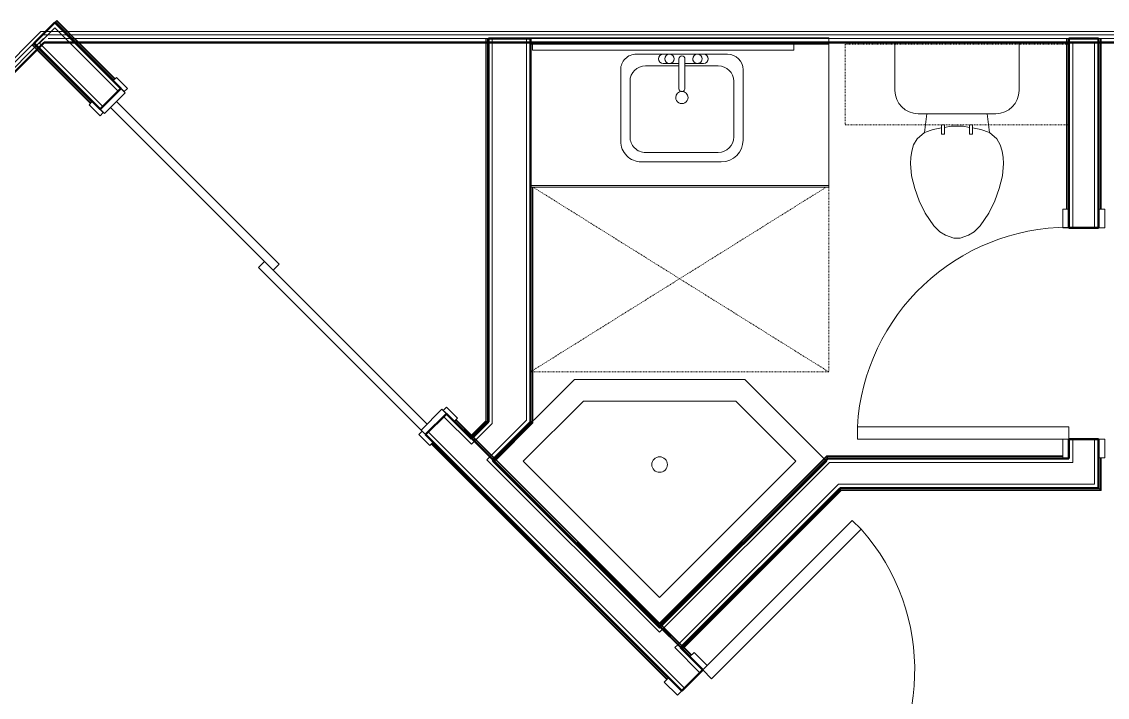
# Model space of a CAD drawing. Header units: inches. Extents: x -4235 to -464, y 9767 to 12347.
# Drawn here: x -2440.6 to -2266.1, y 11573.4 to 11682.1 of the extents above; entities that cross this region are included whole.
import ezdxf

# ---------------------------------------------------------------- set-up
doc = ezdxf.new("R2010")
doc.units = ezdxf.units.IN
doc.header["$MEASUREMENT"] = 0
doc.linetypes.add('Dash', pattern=[0.25, 0.125, -0.125])
for name, color, linetype, lineweight in [('0-1', 7, 'Continuous', 5), ('0-2', 10, 'Continuous', 9), ('0-3', 7, 'Continuous', 9), ('A-DOOR-1', 7, 'Continuous', 9), ('A-DOOR-2', 90, 'Continuous', 20), ('A-DOOR-FRAM-1', 90, 'Continuous', 20), ('A-GENM-HDLN-1', 7, 'Dash', 9), ('A-GENM-HDLN-2', 254, 'Dash', 9), ('A-GENM-HDLN-3', 10, 'Dash', 9), ('A-WALL-1', 250, 'Continuous', 50), ('A-WALL-2', 50, 'Continuous', 13), ('A-WALL-3', 10, 'Continuous', 9), ('A-WALL-4', 254, 'Continuous', 9), ('A-WALL-5', 7, 'Continuous', 9), ('A-WALL-6', 113, 'Continuous', 9), ('I-WALL-1', 250, 'Continuous', 50), ('I-WALL-2', 10, 'Continuous', 9), ('I-WALL-3', 254, 'Continuous', 9), ('P-SANR-FIXT-1', 7, 'Continuous', 9), ('P-SANR-FIXT-3', 254, 'Continuous', 9), ('Q-CASE-1', 254, 'Continuous', 9), ('Q-CASE-2', 7, 'Continuous', 9), ('Q-CASE-3', 10, 'Continuous', 9), ('Q-CASE-4', 7, 'Dash', 9)]:
    doc.layers.add(name, color=color, linetype=linetype, lineweight=lineweight)

# ---------------------------------------------------------------- blocks, each defined once
blk = doc.blocks.new('SWING - SINGLE - FLUSH - 2-10 x 6-8 - PRIVACY-3199405-BACKGROUND - 3RD FLOOR')
at = {"layer": 'A-DOOR-1'}
blk.add_arc((17, -2.38), 34.07, 180, 266.6343, dxfattribs=at)
at = {"layer": 'A-DOOR-2'}
for p, q in [((15, -2.38), (15, -36.38)), ((17, -2.38), (15, -2.38)), ((17, -2.38), (17, -36.38)), ((17, -36.38), (15, -36.38))]:
    blk.add_line(p, q, dxfattribs=at)
at = {"layer": 'A-DOOR-FRAM-1'}
for p, q in [((-20, 2.37), (-20, 3.37)), ((-20, 3.37), (-17, 3.37)), ((-17, 2.37), (-20, 2.37)), ((-17, 3.37), (-17, 2.37)), ((17, 2.37), (17, 3.37)), ((17, 3.37), (20, 3.37)), ((20, 2.37), (17, 2.37)), ((20, 3.37), (20, 2.37)), ((-20, -2.38), (-17, -2.38)), ((-20, -3.38), (-20, -2.38)), ((-17, -3.38), (-20, -3.38)), ((-17, -2.38), (-17, -3.38)), ((17, -2.38), (20, -2.38)), ((17, -3.38), (17, -2.38)), ((20, -3.38), (17, -3.38)), ((20, -2.38), (20, -3.38))]:
    blk.add_line(p, q, dxfattribs=at)
blk = doc.blocks.new('Basic Wall _ INT - W4BØF - _5_8 GYP - 2X4 WOOD_BATT_ - 5_8 GYP_ - ___-2694565-BACKGROUND - 3RD FLOOR')
at = {"layer": 'A-WALL-3'}
for p, q in [((-2272.6, 11679.36), (-2272.66, 11679.36)), ((-2272.66, 11679.36), (-2272.37, 11679.36)), ((-2272.45, 11679.36), (-2272.6, 11679.36)), ((-2272.6, 11679.36), (-2272.6, 11678.74)), ((-2272.39, 11679.36), (-2272.45, 11679.36)), ((-2272.37, 11679.36), (-2272.29, 11679.36)), ((-2272.29, 11679.36), (-2272.25, 11679.36)), ((-2272.25, 11679.36), (-2272.27, 11679.36)), ((-2272.25, 11678.74), (-2272.25, 11679.36)), ((-2272.25, 11648.94), (-2272.25, 11651.94)), ((-2272.27, 11611.84), (-2272.25, 11611.82))]:
    blk.add_line(p, q, dxfattribs=at)
at = {"layer": 'A-WALL-4'}
for p, q in [((-2272.66, 11679.36), (-2272.66, 11678.74)), ((-2272.6, 11678.74), (-2272.6, 11651.94)), ((-2272.37, 11679.36), (-2272.37, 11678.74)), ((-2272.25, 11651.94), (-2272.25, 11678.74)), ((-2272.25, 11611.82), (-2272.25, 11611.94))]:
    blk.add_line(p, q, dxfattribs=at)
at = {"layer": 'A-WALL-5'}
for p, q in [((-2272.66, 11678.74), (-2272.66, 11651.94)), ((-2272.37, 11678.74), (-2272.37, 11651.94))]:
    blk.add_line(p, q, dxfattribs=at)
at = {"layer": 'A-WALL-5', "flags": 128}
blk.add_lwpolyline([(-2272.29, 11611.86), (-2272.31, 11611.88), (-2272.33, 11611.9), (-2272.35, 11611.92), (-2272.36, 11611.93), (-2272.37, 11611.94)], dxfattribs=at)
blk = doc.blocks.new('Basic Wall _ INT - W4BØF - _5_8 GYP - 2X4 WOOD_BATT_ - 5_8 GYP_ - ___-2694566-BACKGROUND - 3RD FLOOR')
at = {"layer": 'A-WALL-3'}
for p, q in [((-2267.5, 11679.36), (-2267.45, 11679.36)), ((-2267.47, 11679.36), (-2267.5, 11679.36)), ((-2267.5, 11678.74), (-2267.5, 11679.36)), ((-2267.45, 11679.36), (-2267.37, 11679.36)), ((-2267.37, 11679.36), (-2267.08, 11679.36)), ((-2267.29, 11679.36), (-2267.36, 11679.36)), ((-2267.15, 11679.36), (-2267.29, 11679.36)), ((-2267.08, 11679.36), (-2267.15, 11679.36)), ((-2267.15, 11679.36), (-2267.15, 11678.74)), ((-2267.5, 11648.94), (-2267.5, 11651.94)), ((-2267.5, 11607.07), (-2267.47, 11607.04)), ((-2267.36, 11606.93), (-2267.29, 11606.87)), ((-2267.29, 11606.86), (-2267.15, 11606.72)), ((-2267.15, 11606.72), (-2267.08, 11606.65))]:
    blk.add_line(p, q, dxfattribs=at)
at = {"layer": 'A-WALL-4'}
for p, q in [((-2267.5, 11651.94), (-2267.5, 11678.74)), ((-2267.37, 11678.74), (-2267.37, 11679.36)), ((-2267.15, 11678.74), (-2267.15, 11651.94)), ((-2267.08, 11679.36), (-2267.08, 11678.74)), ((-2267.5, 11607.07), (-2267.5, 11611.94)), ((-2267.15, 11611.94), (-2267.15, 11606.72))]:
    blk.add_line(p, q, dxfattribs=at)
at = {"layer": 'A-WALL-5'}
for p, q in [((-2267.37, 11651.94), (-2267.37, 11678.74)), ((-2267.08, 11678.74), (-2267.08, 11651.94)), ((-2267.37, 11606.94), (-2267.37, 11611.94)), ((-2267.08, 11611.94), (-2267.08, 11606.65))]:
    blk.add_line(p, q, dxfattribs=at)
at = {"layer": 'A-WALL-5', "flags": 128}
for points in [[(-2267.37, 11606.94), (-2267.37, 11606.95), (-2267.38, 11606.95), (-2267.4, 11606.97), (-2267.41, 11606.98), (-2267.43, 11607), (-2267.45, 11607.02)], [(-2267.08, 11606.65), (-2267.2, 11606.77), (-2267.29, 11606.87), (-2267.35, 11606.92), (-2267.37, 11606.94)]]:
    blk.add_lwpolyline(points, dxfattribs=at)
blk = doc.blocks.new('Basic Wall _ INT - W6BØF - _5_8 GYP - 2X6 WOOD_BATT_ - 5_8 GYP_ - ___-2696571-BACKGROUND - 3RD FLOOR')
at = {"layer": 'A-WALL-3'}
for p, q in [((-2365.94, 11679.36), (-2366, 11679.36)), ((-2366, 11679.36), (-2365.71, 11679.36)), ((-2365.79, 11679.36), (-2365.94, 11679.36)), ((-2365.94, 11679.36), (-2365.94, 11678.74)), ((-2365.73, 11679.36), (-2365.79, 11679.36)), ((-2365.71, 11679.36), (-2365.63, 11679.36)), ((-2365.63, 11679.36), (-2365.59, 11679.36)), ((-2365.59, 11679.36), (-2365.61, 11679.36)), ((-2365.59, 11678.74), (-2365.59, 11679.36)), ((-2366, 11617.87), (-2365.94, 11617.85)), ((-2365.94, 11617.85), (-2365.79, 11617.79)), ((-2365.79, 11617.79), (-2365.73, 11617.76)), ((-2365.61, 11617.71), (-2365.59, 11617.7))]:
    blk.add_line(p, q, dxfattribs=at)
at = {"layer": 'A-WALL-4'}
for p, q in [((-2366, 11679.36), (-2366, 11678.74)), ((-2365.94, 11678.74), (-2365.94, 11617.85)), ((-2365.71, 11679.36), (-2365.71, 11678.74)), ((-2365.59, 11617.7), (-2365.59, 11678.74))]:
    blk.add_line(p, q, dxfattribs=at)
at = {"layer": 'A-WALL-5'}
for p, q in [((-2366, 11678.74), (-2366, 11617.87)), ((-2365.71, 11678.74), (-2365.71, 11617.75)), ((-2365.59, 11617.7), (-2365.63, 11617.72))]:
    blk.add_line(p, q, dxfattribs=at)
at = {"layer": 'A-WALL-5', "flags": 128}
for points in [[(-2365.71, 11617.75), (-2365.73, 11617.76), (-2365.79, 11617.79), (-2365.88, 11617.82), (-2366, 11617.87)], [(-2365.63, 11617.72), (-2365.65, 11617.73), (-2365.67, 11617.74), (-2365.69, 11617.74), (-2365.7, 11617.75), (-2365.71, 11617.75), (-2365.71, 11617.75)]]:
    blk.add_lwpolyline(points, dxfattribs=at)
blk = doc.blocks.new('Basic Wall _ INT - W6BØF - _5_8 GYP - 2X6 WOOD_BATT_ - 5_8 GYP_ - ___-2696572-BACKGROUND - 3RD FLOOR')
at = {"layer": 'A-WALL-3'}
for p, q in [((-2358.84, 11617.73), (-2358.82, 11617.72)), ((-2358.7, 11617.68), (-2358.64, 11617.65)), ((-2358.63, 11617.65), (-2358.49, 11617.59)), ((-2358.49, 11617.59), (-2358.43, 11617.56))]:
    blk.add_line(p, q, dxfattribs=at)
at = {"layer": 'A-WALL-4'}
for p, q in [((-2358.84, 11617.73), (-2358.84, 11655.49)), ((-2358.49, 11655.49), (-2358.49, 11617.59))]:
    blk.add_line(p, q, dxfattribs=at)
at = {"layer": 'A-WALL-5'}
for p, q in [((-2358.71, 11617.68), (-2358.71, 11655.49)), ((-2358.43, 11655.49), (-2358.43, 11617.56)), ((-2358.8, 11617.72), (-2358.84, 11617.73))]:
    blk.add_line(p, q, dxfattribs=at)
at = {"layer": 'A-WALL-5', "flags": 128}
for points in [[(-2358.71, 11617.68), (-2358.72, 11617.68), (-2358.73, 11617.69), (-2358.74, 11617.69), (-2358.76, 11617.7), (-2358.77, 11617.71), (-2358.8, 11617.72)], [(-2358.43, 11617.56), (-2358.55, 11617.61), (-2358.64, 11617.65), (-2358.69, 11617.67), (-2358.71, 11617.68)]]:
    blk.add_lwpolyline(points, dxfattribs=at)
blk = doc.blocks.new('Basic Wall _ INT - W4BØF - _5_8 GYP - 2X4 WOOD_BATT_ - 5_8 GYP_ - ___-2694573-BACKGROUND - 3RD FLOOR')
at = {"layer": 'A-WALL-3'}
for p, q in [((-2438.64, 11678.61), (-2438.65, 11678.59)), ((-2438.27, 11678.24), (-2438.64, 11678.61)), ((-2438.88, 11678.36), (-2438.93, 11678.32)), ((-2438.88, 11678.36), (-2438.52, 11678)), ((-2438.78, 11678.46), (-2438.84, 11678.4)), ((-2438.49, 11677.97), (-2438.16, 11677.63)), ((-2437.91, 11677.88), (-2438.24, 11678.22)), ((-2429.05, 11669.03), (-2429.27, 11669.24)), ((-2334.48, 11574.46), (-2336.6, 11576.58)), ((-2308.32, 11548.29), (-2310.44, 11550.41)), ((-2268.22, 11507.61), (-2268.2, 11507.67)), ((-2268.2, 11507.67), (-2268.14, 11507.82)), ((-2268.13, 11507.82), (-2268.11, 11507.88)), ((-2268.06, 11508), (-2268.05, 11508.02))]:
    blk.add_line(p, q, dxfattribs=at)
at = {"layer": 'A-WALL-4'}
for p, q in [((-2438.93, 11678.32), (-2438.72, 11678.52)), ((-2438.72, 11678.53), (-2438.67, 11678.58)), ((-2438.72, 11678.52), (-2438.72, 11678.53)), ((-2438.72, 11678.52), (-2438.36, 11678.16)), ((-2438.67, 11678.58), (-2438.64, 11678.61)), ((-2438.93, 11678.32), (-2438.57, 11677.96)), ((-2438.54, 11677.92), (-2438.2, 11677.59)), ((-2438.33, 11678.13), (-2438, 11677.79)), ((-2438.14, 11677.62), (-2429.55, 11669.03)), ((-2429.27, 11669.24), (-2437.89, 11677.86)), ((-2374.71, 11614.19), (-2336.85, 11576.33)), ((-2336.6, 11576.58), (-2374.47, 11614.44)), ((-2308.57, 11548.05), (-2268.2, 11507.67)), ((-2268.05, 11508.02), (-2308.32, 11548.29))]:
    blk.add_line(p, q, dxfattribs=at)
at = {"layer": 'A-WALL-5'}
for p, q in [((-2438.18, 11677.57), (-2429.56, 11668.95)), ((-2437.98, 11677.77), (-2429.35, 11669.15)), ((-2374.76, 11614.15), (-2336.9, 11576.29)), ((-2374.55, 11614.35), (-2336.69, 11576.49)), ((-2308.61, 11548), (-2268.22, 11507.61)), ((-2308.41, 11548.21), (-2268.1, 11507.9))]:
    blk.add_line(p, q, dxfattribs=at)
at = {"layer": 'A-WALL-5', "flags": 128}
for points in [[(-2268.1, 11507.9), (-2268.11, 11507.88), (-2268.13, 11507.82), (-2268.17, 11507.73), (-2268.22, 11507.61)], [(-2268.07, 11507.98), (-2268.08, 11507.96), (-2268.09, 11507.94), (-2268.09, 11507.92), (-2268.1, 11507.91), (-2268.1, 11507.9), (-2268.1, 11507.9)]]:
    blk.add_lwpolyline(points, dxfattribs=at)
blk = doc.blocks.new('Basic Wall _ INT - W4BØF - _5_8 GYP - 2X4 WOOD_BATT_ - 5_8 GYP_ - ___-2694574-BACKGROUND - 3RD FLOOR')
at = {"layer": 'A-WALL-3'}
for p, q in [((-2435.07, 11682.17), (-2435.15, 11682.1)), ((-2434.98, 11682.26), (-2435.03, 11682.22)), ((-2435.03, 11682.22), (-2433.3, 11680.49)), ((-2435.26, 11681.98), (-2435.28, 11681.97)), ((-2435.15, 11681.85), (-2435.28, 11681.97)), ((-2433.8, 11680.49), (-2435.15, 11681.84)), ((-2433.3, 11679.99), (-2433.8, 11680.49)), ((-2433.3, 11680.49), (-2432.8, 11679.99)), ((-2432.05, 11678.74), (-2433.29, 11679.99)), ((-2432.8, 11679.98), (-2431.55, 11678.74)), ((-2368.34, 11615.53), (-2368.27, 11615.46)), ((-2364.94, 11611.63), (-2368.3, 11614.99)), ((-2368.26, 11615.45), (-2368.2, 11615.39)), ((-2368.05, 11615.24), (-2367.65, 11614.84)), ((-2367.61, 11614.8), (-2364.71, 11611.9)), ((-2364.55, 11611.74), (-2364.49, 11611.68)), ((-2364.49, 11611.67), (-2364.4, 11611.59)), ((-2338.11, 11585.3), (-2338.03, 11585.22)), ((-2334.71, 11581.4), (-2338.07, 11584.76)), ((-2338.03, 11585.22), (-2337.97, 11585.15)), ((-2337.82, 11585.01), (-2337.38, 11584.57)), ((-2337.36, 11584.54), (-2334.91, 11582.09)), ((-2334.9, 11582.09), (-2334.46, 11581.65)), ((-2334.32, 11581.51), (-2334.26, 11581.44)), ((-2334.26, 11581.44), (-2334.17, 11581.36)), ((-2331.12, 11577.82), (-2333.25, 11579.94)), ((-2304.96, 11551.65), (-2307.08, 11553.77)), ((-2299.73, 11546.42), (-2304.48, 11551.17)), ((-2304.4, 11551.59), (-2304.28, 11551.47)), ((-2304.28, 11551.47), (-2304.19, 11551.38)), ((-2304.19, 11551.38), (-2304.13, 11551.32)), ((-2303.99, 11551.17), (-2303.37, 11550.56)), ((-2303.36, 11550.55), (-2299.25, 11546.43)), ((-2299.09, 11546.28), (-2299.03, 11546.22)), ((-2299.03, 11546.22), (-2298.94, 11546.13)), ((-2298.94, 11546.13), (-2298.82, 11546.01)), ((-2266.08, 11512.77), (-2266.07, 11512.8)), ((-2266.03, 11512.91), (-2266, 11512.98)), ((-2266, 11512.98), (-2265.94, 11513.13)), ((-2265.94, 11513.13), (-2265.91, 11513.19))]:
    blk.add_line(p, q, dxfattribs=at)
at = {"layer": 'A-WALL-4'}
for p, q in [((-2435.28, 11681.97), (-2435.25, 11682)), ((-2435.25, 11682), (-2435.2, 11682.05)), ((-2435.2, 11682.05), (-2435.19, 11682.05)), ((-2435.19, 11682.06), (-2435.13, 11682.11)), ((-2435.15, 11682.01), (-2435.19, 11682.06)), ((-2435.19, 11682.05), (-2435.19, 11682.06)), ((-2433.62, 11680.49), (-2435.14, 11682.01)), ((-2435.13, 11682.11), (-2434.98, 11682.26)), ((-2434.98, 11682.26), (-2433.21, 11680.49)), ((-2433.12, 11679.99), (-2433.62, 11680.49)), ((-2433.21, 11680.49), (-2432.71, 11679.99)), ((-2431.87, 11678.74), (-2433.12, 11679.98)), ((-2432.71, 11679.98), (-2431.46, 11678.74)), ((-2425.91, 11672.6), (-2432.05, 11678.74)), ((-2431.55, 11678.74), (-2425.66, 11672.85)), ((-2368.3, 11614.99), (-2371.11, 11617.8)), ((-2370.86, 11618.05), (-2368.34, 11615.53)), ((-2368.3, 11615.58), (-2368.23, 11615.5)), ((-2368.22, 11615.49), (-2368.16, 11615.43)), ((-2367.78, 11614.65), (-2368.21, 11615.08)), ((-2368.01, 11615.28), (-2365.09, 11612.37)), ((-2364.86, 11611.73), (-2367.77, 11614.64)), ((-2365.07, 11612.34), (-2364.67, 11611.95)), ((-2338.07, 11584.76), (-2364.94, 11611.63)), ((-2364.51, 11611.78), (-2364.44, 11611.72)), ((-2364.44, 11611.72), (-2364.36, 11611.64)), ((-2364.4, 11611.59), (-2338.11, 11585.3)), ((-2338.07, 11585.35), (-2337.99, 11585.26)), ((-2337.99, 11585.26), (-2337.92, 11585.2)), ((-2337.54, 11584.41), (-2337.98, 11584.85)), ((-2337.77, 11585.05), (-2337.34, 11584.61)), ((-2335.07, 11581.93), (-2337.53, 11584.4)), ((-2337.31, 11584.58), (-2334.86, 11582.14)), ((-2334.62, 11581.49), (-2335.06, 11581.93)), ((-2334.86, 11582.13), (-2334.42, 11581.7)), ((-2333.25, 11579.94), (-2334.71, 11581.4)), ((-2334.28, 11581.55), (-2334.21, 11581.49)), ((-2334.21, 11581.49), (-2334.13, 11581.4)), ((-2334.17, 11581.36), (-2333, 11580.18)), ((-2304.48, 11551.17), (-2304.96, 11551.65)), ((-2304.71, 11551.9), (-2304.4, 11551.59)), ((-2304.31, 11551.59), (-2304.19, 11551.47)), ((-2303.68, 11550.55), (-2304.31, 11551.17)), ((-2304.19, 11551.47), (-2304.1, 11551.38)), ((-2304.1, 11551.38), (-2304.04, 11551.32)), ((-2303.9, 11551.17), (-2303.28, 11550.56)), ((-2300.2, 11547.07), (-2303.68, 11550.55)), ((-2303.27, 11550.55), (-2299.16, 11546.44)), ((-2299.56, 11546.43), (-2300.18, 11547.05)), ((-2266.08, 11512.77), (-2299.73, 11546.42)), ((-2299, 11546.28), (-2298.95, 11546.22)), ((-2298.94, 11546.22), (-2298.85, 11546.13)), ((-2298.85, 11546.13), (-2298.73, 11546.01)), ((-2298.82, 11546.01), (-2265.94, 11513.13))]:
    blk.add_line(p, q, dxfattribs=at)
at = {"layer": 'A-WALL-5'}
for p, q in [((-2425.82, 11672.69), (-2431.87, 11678.74)), ((-2431.46, 11678.74), (-2425.62, 11672.89)), ((-2368.21, 11615.08), (-2371.02, 11617.89)), ((-2370.81, 11618.09), (-2368.3, 11615.58)), ((-2337.98, 11584.85), (-2364.86, 11611.73)), ((-2364.36, 11611.63), (-2338.07, 11585.35)), ((-2333.16, 11580.02), (-2334.62, 11581.49)), ((-2334.13, 11581.4), (-2332.95, 11580.23)), ((-2304.31, 11551.17), (-2304.87, 11551.74)), ((-2304.67, 11551.94), (-2304.31, 11551.59)), ((-2266.03, 11512.9), (-2299.56, 11546.43)), ((-2298.73, 11546.01), (-2265.91, 11513.19))]:
    blk.add_line(p, q, dxfattribs=at)
at = {"layer": 'A-WALL-5', "flags": 128}
for points in [[(-2266.03, 11512.9), (-2266.03, 11512.9), (-2266.04, 11512.89), (-2266.04, 11512.87), (-2266.05, 11512.86), (-2266.06, 11512.84), (-2266.07, 11512.82)], [(-2265.91, 11513.19), (-2265.96, 11513.07), (-2266, 11512.98), (-2266.02, 11512.92), (-2266.03, 11512.9)]]:
    blk.add_lwpolyline(points, dxfattribs=at)
blk = doc.blocks.new('Basic Wall _ INT - W4BØF - _5_8 GYP - 2X4 WOOD_BATT_ - 5_8 GYP_ - ___-2694576-BACKGROUND - 3RD FLOOR')
at = {"layer": 'A-WALL-3'}
for p, q in [((-2309.04, 11607.04), (-2309.05, 11607.07)), ((-2309.01, 11606.97), (-2309.01, 11606.97)), ((-2308.96, 11606.87), (-2308.99, 11606.93)), ((-2308.9, 11606.72), (-2308.96, 11606.86)), ((-2308.88, 11606.65), (-2308.9, 11606.72)), ((-2308.9, 11606.71), (-2308.9, 11606.72)), ((-2334.71, 11581.4), (-2334.7, 11581.39)), ((-2334.62, 11581.31), (-2334.67, 11581.36)), ((-2334.42, 11581.11), (-2334.62, 11581.31)), ((-2334.57, 11581.26), (-2334.51, 11581.2)), ((-2334.46, 11581.15), (-2334.42, 11581.11)), ((-2334.32, 11581.3), (-2334.26, 11581.36)), ((-2334.25, 11581.37), (-2334.17, 11581.45))]:
    blk.add_line(p, q, dxfattribs=at)
at = {"layer": 'A-WALL-4'}
for p, q in [((-2309.05, 11607.07), (-2334.71, 11581.4)), ((-2334.17, 11581.45), (-2308.9, 11606.71)), ((-2334.68, 11581.37), (-2334.71, 11581.4)), ((-2334.67, 11581.36), (-2334.68, 11581.37)), ((-2334.27, 11581.26), (-2334.21, 11581.32)), ((-2334.21, 11581.33), (-2334.13, 11581.4))]:
    blk.add_line(p, q, dxfattribs=at)
at = {"layer": 'A-WALL-5'}
for p, q in [((-2334.62, 11581.31), (-2309, 11606.94)), ((-2334.13, 11581.4), (-2308.88, 11606.65))]:
    blk.add_line(p, q, dxfattribs=at)
at = {"layer": 'A-WALL-5', "flags": 128}
for points in [[(-2309.03, 11607.02), (-2309.02, 11607), (-2309.01, 11606.98), (-2309.01, 11606.97), (-2309, 11606.95), (-2309, 11606.95), (-2309, 11606.94)], [(-2309, 11606.94), (-2308.99, 11606.92), (-2308.96, 11606.87), (-2308.93, 11606.77), (-2308.88, 11606.65)]]:
    blk.add_lwpolyline(points, dxfattribs=at)
blk = doc.blocks.new('Basic Wall _ INT - W4BØF - _5_8 GYP - 2X4 WOOD_BATT_ - 5_8 GYP_ - ___-2694575-BACKGROUND - 3RD FLOOR')
at = {"layer": 'A-WALL-3'}
for p, q in [((-2311.16, 11612.17), (-2311.19, 11612.23)), ((-2311.1, 11612.02), (-2311.16, 11612.17)), ((-2311.07, 11611.96), (-2311.1, 11612.02)), ((-2311.02, 11611.82), (-2311.03, 11611.84)), ((-2338.16, 11584.85), (-2338.36, 11585.05)), ((-2338.36, 11585.05), (-2338.32, 11585.01)), ((-2338.28, 11584.97), (-2338.22, 11584.91)), ((-2338.17, 11585.16), (-2338.11, 11585.22)), ((-2338.12, 11584.81), (-2338.16, 11584.85)), ((-2338.1, 11585.23), (-2338.03, 11585.3)), ((-2338.09, 11584.78), (-2338.07, 11584.76))]:
    blk.add_line(p, q, dxfattribs=at)
at = {"layer": 'A-WALL-4'}
for p, q in [((-2311.02, 11611.82), (-2338.07, 11584.76)), ((-2338.03, 11585.3), (-2311.16, 11612.17)), ((-2338.21, 11585.21), (-2338.16, 11585.26)), ((-2338.14, 11585.28), (-2338.07, 11585.35)), ((-2338.1, 11584.79), (-2338.12, 11584.81)), ((-2338.07, 11584.76), (-2338.1, 11584.79))]:
    blk.add_line(p, q, dxfattribs=at)
at = {"layer": 'A-WALL-5'}
for p, q in [((-2338.07, 11585.35), (-2311.19, 11612.23)), ((-2311.07, 11611.94), (-2338.16, 11584.85))]:
    blk.add_line(p, q, dxfattribs=at)
at = {"layer": 'A-WALL-5', "flags": 128}
for points in [[(-2311.19, 11612.23), (-2311.14, 11612.11), (-2311.1, 11612.02), (-2311.08, 11611.96), (-2311.07, 11611.94)], [(-2311.07, 11611.94), (-2311.07, 11611.94), (-2311.06, 11611.93), (-2311.06, 11611.92), (-2311.05, 11611.9), (-2311.04, 11611.88), (-2311.03, 11611.86)]]:
    blk.add_lwpolyline(points, dxfattribs=at)
blk = doc.blocks.new('Basic Wall _ INT - W4BØF - _5_8 GYP - 2X4 WOOD_BATT_ - 5_8 GYP_ - ___-2694577-BACKGROUND - 3RD FLOOR')
at = {"layer": 'A-WALL-3'}
for p, q in [((-2311.19, 11612.23), (-2311.16, 11612.17)), ((-2311.16, 11612.17), (-2311.1, 11612.02)), ((-2311.1, 11612.02), (-2311.07, 11611.96)), ((-2311.03, 11611.84), (-2311.02, 11611.82)), ((-2272.25, 11611.82), (-2272.27, 11611.84))]:
    blk.add_line(p, q, dxfattribs=at)
at = {"layer": 'A-WALL-4'}
for p, q in [((-2311.16, 11612.17), (-2273.25, 11612.17)), ((-2272.25, 11611.82), (-2311.02, 11611.82))]:
    blk.add_line(p, q, dxfattribs=at)
at = {"layer": 'A-WALL-5'}
for p, q in [((-2311.19, 11612.23), (-2273.25, 11612.23)), ((-2273.25, 11611.94), (-2311.07, 11611.94))]:
    blk.add_line(p, q, dxfattribs=at)
at = {"layer": 'A-WALL-5', "flags": 128}
for points in [[(-2311.07, 11611.94), (-2311.08, 11611.96), (-2311.1, 11612.02), (-2311.14, 11612.11), (-2311.19, 11612.23)], [(-2311.03, 11611.86), (-2311.04, 11611.88), (-2311.05, 11611.9), (-2311.06, 11611.92), (-2311.06, 11611.93), (-2311.07, 11611.94), (-2311.07, 11611.94)], [(-2272.37, 11611.94), (-2272.36, 11611.93), (-2272.35, 11611.92), (-2272.33, 11611.9), (-2272.31, 11611.88), (-2272.29, 11611.86)]]:
    blk.add_lwpolyline(points, dxfattribs=at)
blk = doc.blocks.new('Basic Wall _ INT - W4BØF - _5_8 GYP - 2X4 WOOD_BATT_ - 5_8 GYP_ - ___-2694578-BACKGROUND - 3RD FLOOR')
at = {"layer": 'A-WALL-3'}
for p, q in [((-2309.05, 11607.07), (-2309.04, 11607.04)), ((-2309.01, 11606.97), (-2309.01, 11606.97)), ((-2267.47, 11607.04), (-2267.5, 11607.07)), ((-2308.99, 11606.93), (-2308.96, 11606.87)), ((-2308.96, 11606.86), (-2308.9, 11606.72)), ((-2308.9, 11606.72), (-2308.88, 11606.65)), ((-2267.29, 11606.87), (-2267.36, 11606.93)), ((-2267.15, 11606.72), (-2267.29, 11606.86)), ((-2267.08, 11606.65), (-2267.15, 11606.72))]:
    blk.add_line(p, q, dxfattribs=at)
at = {"layer": 'A-WALL-4'}
for p, q in [((-2267.5, 11607.07), (-2309.05, 11607.07)), ((-2308.9, 11606.72), (-2267.15, 11606.72))]:
    blk.add_line(p, q, dxfattribs=at)
at = {"layer": 'A-WALL-5'}
for p, q in [((-2309, 11606.94), (-2267.37, 11606.94)), ((-2308.88, 11606.65), (-2267.08, 11606.65))]:
    blk.add_line(p, q, dxfattribs=at)
at = {"layer": 'A-WALL-5', "flags": 128}
for points in [[(-2309, 11606.94), (-2309, 11606.95), (-2309, 11606.95), (-2309.01, 11606.97), (-2309.01, 11606.98), (-2309.02, 11607), (-2309.03, 11607.02)], [(-2308.88, 11606.65), (-2308.93, 11606.77), (-2308.96, 11606.87), (-2308.99, 11606.92), (-2309, 11606.94)], [(-2267.45, 11607.02), (-2267.43, 11607), (-2267.41, 11606.98), (-2267.4, 11606.97), (-2267.38, 11606.95), (-2267.37, 11606.95), (-2267.37, 11606.94)], [(-2267.37, 11606.94), (-2267.35, 11606.92), (-2267.29, 11606.87), (-2267.2, 11606.77), (-2267.08, 11606.65)]]:
    blk.add_lwpolyline(points, dxfattribs=at)
blk = doc.blocks.new('SLIDING - FLUSH - 6-0 x 6-8-3203587-BACKGROUND - 3RD FLOOR')
at = {"layer": 'A-DOOR-1'}
for p, q in [((-36.25, 3), (-38.75, 3)), ((-38.75, 3), (-38.75, 2.25)), ((-38.75, 2.25), (-36.25, 2.25)), ((-36.25, 2.25), (-36.25, 3)), ((36.25, 3), (36.25, 2.25)), ((38.75, 3), (36.25, 3)), ((36.25, 2.25), (38.75, 2.25)), ((38.75, 2.25), (38.75, 3)), ((-36.25, -2.5), (-38.75, -2.5)), ((-38.75, -2.5), (-38.75, -3.25)), ((-38.75, -3.25), (-36.25, -3.25)), ((-36.25, -3.25), (-36.25, -2.5)), ((38.75, -2.5), (36.25, -2.5)), ((36.25, -2.5), (36.25, -3.25)), ((36.25, -3.25), (38.75, -3.25)), ((38.75, -3.25), (38.75, -2.5))]:
    blk.add_line(p, q, dxfattribs=at)
at = {"layer": 'A-DOOR-2'}
for p, q in [((1, 2.25), (-36, 2.25)), ((-36, 2.25), (-36, 0.875)), ((1, 0.875), (1, 2.25)), ((-36, 0.875), (1, 0.875)), ((36, 0.875), (-1, 0.875)), ((-1, 0.875), (-1, -0.5)), ((36, -0.5), (36, 0.875)), ((-1, -0.5), (36, -0.5))]:
    blk.add_line(p, q, dxfattribs=at)
at = {"layer": 'A-DOOR-FRAM-1'}
for p, q in [((-36, 2.25), (-37, 2.25)), ((-37, 2.25), (-37, -2.5)), ((-36, -2.5), (-36, 2.25)), ((37, 2.25), (36, 2.25)), ((36, 2.25), (36, -2.5)), ((37, -2.5), (37, 2.25)), ((-37, -2.5), (-36, -2.5)), ((36, -2.5), (37, -2.5))]:
    blk.add_line(p, q, dxfattribs=at)
blk = doc.blocks.new('Basic Wall _ INT - W4BØF - _5_8 GYP - 2X4 WOOD_BATT_ - 5_8 GYP_ - ___-2694579-BACKGROUND - 3RD FLOOR')
at = {"layer": 'A-WALL-3'}
for p, q in [((-2365.94, 11617.85), (-2366, 11617.87)), ((-2365.79, 11617.79), (-2365.94, 11617.85)), ((-2365.73, 11617.76), (-2365.79, 11617.79)), ((-2365.59, 11617.7), (-2365.61, 11617.71)), ((-2368.39, 11615.08), (-2368.59, 11615.28)), ((-2368.59, 11615.28), (-2368.55, 11615.24)), ((-2368.51, 11615.2), (-2368.45, 11615.14)), ((-2368.35, 11615.44), (-2368.41, 11615.38)), ((-2368.35, 11615.04), (-2368.39, 11615.08)), ((-2368.26, 11615.52), (-2368.34, 11615.45)), ((-2368.32, 11615.01), (-2368.3, 11614.99))]:
    blk.add_line(p, q, dxfattribs=at)
at = {"layer": 'A-WALL-4'}
for p, q in [((-2368.3, 11614.99), (-2365.59, 11617.7)), ((-2365.94, 11617.85), (-2368.26, 11615.52)), ((-2368.39, 11615.49), (-2368.45, 11615.43)), ((-2368.31, 11615.57), (-2368.38, 11615.49)), ((-2368.33, 11615.02), (-2368.35, 11615.04)), ((-2368.3, 11614.99), (-2368.33, 11615.02))]:
    blk.add_line(p, q, dxfattribs=at)
at = {"layer": 'A-WALL-5'}
for p, q in [((-2365.71, 11617.75), (-2368.39, 11615.08)), ((-2366, 11617.87), (-2368.3, 11615.58)), ((-2365.63, 11617.72), (-2365.59, 11617.7))]:
    blk.add_line(p, q, dxfattribs=at)
at = {"layer": 'A-WALL-5', "flags": 128}
for points in [[(-2366, 11617.87), (-2365.88, 11617.82), (-2365.79, 11617.79), (-2365.73, 11617.76), (-2365.71, 11617.75)], [(-2365.71, 11617.75), (-2365.71, 11617.75), (-2365.7, 11617.75), (-2365.69, 11617.74), (-2365.67, 11617.74), (-2365.65, 11617.73), (-2365.63, 11617.72)]]:
    blk.add_lwpolyline(points, dxfattribs=at)
blk = doc.blocks.new('Basic Wall _ INT - W4BØF - _5_8 GYP - 2X4 WOOD_BATT_ - 5_8 GYP_ - ___-2694580-BACKGROUND - 3RD FLOOR')
at = {"layer": 'A-WALL-3'}
for p, q in [((-2358.82, 11617.72), (-2358.84, 11617.73)), ((-2358.64, 11617.65), (-2358.7, 11617.68)), ((-2358.49, 11617.59), (-2358.63, 11617.65)), ((-2358.43, 11617.56), (-2358.49, 11617.59)), ((-2364.94, 11611.63), (-2364.92, 11611.62)), ((-2364.85, 11611.54), (-2364.9, 11611.59)), ((-2364.65, 11611.34), (-2364.85, 11611.54)), ((-2364.8, 11611.49), (-2364.74, 11611.43)), ((-2364.69, 11611.38), (-2364.65, 11611.34)), ((-2364.5, 11611.58), (-2364.55, 11611.53)), ((-2364.42, 11611.66), (-2364.49, 11611.59))]:
    blk.add_line(p, q, dxfattribs=at)
at = {"layer": 'A-WALL-4'}
for p, q in [((-2364.94, 11611.63), (-2358.84, 11617.73)), ((-2358.49, 11617.59), (-2364.4, 11611.68)), ((-2364.91, 11611.6), (-2364.94, 11611.63)), ((-2364.9, 11611.59), (-2364.91, 11611.6)), ((-2364.45, 11611.54), (-2364.51, 11611.48)), ((-2364.37, 11611.62), (-2364.44, 11611.55))]:
    blk.add_line(p, q, dxfattribs=at)
at = {"layer": 'A-WALL-5'}
for p, q in [((-2364.85, 11611.54), (-2358.71, 11617.68)), ((-2358.43, 11617.56), (-2364.36, 11611.63)), ((-2358.84, 11617.73), (-2358.8, 11617.72))]:
    blk.add_line(p, q, dxfattribs=at)
at = {"layer": 'A-WALL-5', "flags": 128}
for points in [[(-2358.8, 11617.72), (-2358.77, 11617.71), (-2358.76, 11617.7), (-2358.74, 11617.69), (-2358.73, 11617.69), (-2358.72, 11617.68), (-2358.71, 11617.68)], [(-2358.71, 11617.68), (-2358.69, 11617.67), (-2358.64, 11617.65), (-2358.55, 11617.61), (-2358.43, 11617.56)]]:
    blk.add_lwpolyline(points, dxfattribs=at)
blk = doc.blocks.new('M_Sink Vanity-Square - 500 x 440mm-V27-BACKGROUND - 3RD FLOOR')
at = {"layer": 'P-SANR-FIXT-1'}
for p, q in [((-5.72, 10.23), (7.14, 10.23)), ((-5.22, 8.73), (6.46, 8.73)), ((-9.22, -4.59), (-9.22, 6.73)), ((-7.72, -2.72), (-7.72, 6.23)), ((8.96, 6.23), (8.96, -2.72)), ((10.46, 6.91), (10.46, -4.59)), ((0.12, -6.33), (0.12, -1.59)), ((1.12, -6.33), (1.12, -1.59)), ((0.12, -5.22), (-5.22, -5.22)), ((6.46, -5.22), (1.12, -5.22)), ((-2.88, -5.59), (0.12, -5.59)), ((1.12, -5.59), (3.62, -5.59)), ((7.96, -7.09), (-6.72, -7.09)), ((3.62, -7.09), (-2.88, -7.09))]:
    blk.add_line(p, q, dxfattribs=at)
for centre, radius, start, end in [((-5.72, 6.73), 3.5, 90, 180), ((-5.22, 6.23), 2.5, 90, 180), ((6.46, 6.23), 2.5, 360, 90), ((7.14, 6.91), 3.32, 360, 90), ((0.62, -0.13), 1, 360, 180), ((0.62, -0.13), 1, 180, 0), ((0.62, -1.59), 0.5, 360, 180), ((-5.22, -2.72), 2.5, 180, 270), ((6.46, -2.72), 2.5, 270, 360), ((-6.72, -4.59), 2.5, 180, 270), ((7.96, -4.59), 2.5, 270, 0), ((-2.88, -6.34), 0.75, 90, 270), ((-1.88, -6.34), 0.75, 360, 180), ((-1.88, -6.34), 0.75, 180, 0), ((0.62, -6.33), 0.5, 180, 0), ((2.62, -6.34), 0.75, 0, 180), ((2.62, -6.34), 0.75, 180, 0), ((3.62, -6.34), 0.75, 270, 90)]:
    blk.add_arc(centre, radius, start, end, dxfattribs=at)
blk = doc.blocks.new('Bath Vanity - Bath Vanity 48_-3150017-BACKGROUND - 3RD FLOOR')
at = {"layer": 'Q-CASE-1'}
for p, q in [((24.74, 0.75), (24.74, 24)), ((-23.26, 0.75), (-23.26, 0)), ((24.74, 0), (24.74, 0.13)), ((-23.26, 0), (24.74, 0))]:
    blk.add_line(p, q, dxfattribs=at)
at = {"layer": 'Q-CASE-2'}
for p, q in [((24.74, 24), (-23.26, 24)), ((-23.26, 24), (-23.26, 0.75))]:
    blk.add_line(p, q, dxfattribs=at)
at = {"layer": 'Q-CASE-3'}
blk.add_line((24.74, 0.13), (24.74, 0.75), dxfattribs=at)
blk = doc.blocks.new('Shower Base-Corner - 38_ x 38_-1684365-BACKGROUND - 3RD FLOOR')
at = {"layer": 'P-SANR-FIXT-1'}
for p, q in [((38, -18.63), (38, -0.18)), ((3.49, -3.49), (3.49, -34.51)), ((34.51, -3.49), (3.49, -3.49)), ((34.51, -17.18), (34.51, -3.49)), ((17.18, -34.51), (34.51, -17.18)), ((18.62, -38), (38, -18.63)), ((3.49, -34.51), (17.18, -34.51)), ((0.18, -38), (18.62, -38))]:
    blk.add_line(p, q, dxfattribs=at)
for start, end in [(360, 180), (180, 0)]:
    blk.add_arc((18.62, -18.63), 1.25, start, end, dxfattribs=at)
at = {"layer": 'P-SANR-FIXT-3'}
for p, q in [((0, 0), (0, -38)), ((38, 0), (0, 0)), ((38, -0.18), (38, 0)), ((0, -38), (0.18, -38))]:
    blk.add_line(p, q, dxfattribs=at)
blk = doc.blocks.new('Toilet-Domestic-3D - Toilet-Domestic-3D-V28-BACKGROUND - 3RD FLOOR')
at = {"layer": 'P-SANR-FIXT-1'}
for p, q in [((-9.98, 11.75), (-9.98, 19.48)), ((9.98, 19.48), (9.98, 11.75)), ((6.25, 8.02), (-6.25, 8.02)), ((-4.86, 8.02), (-5.21, 5)), ((4.86, 8.02), (5.21, 5)), ((-3.84, 5.5), (-5.21, 5)), ((-2.5, 5.74), (-3.84, 5.5)), ((-1, 6), (-2.01, 5.82)), ((1, 6), (-1, 6)), ((2, 5.82), (1, 6)), ((3.84, 5.5), (2.49, 5.74)), ((5.21, 5), (3.84, 5.5)), ((-6.4, 4), (-6.97, 3)), ((-5.21, 5), (-6.4, 4)), ((6.4, 4), (5.21, 5)), ((6.97, 3), (6.4, 4)), ((-7.24, 2), (-7.41, 1)), ((-6.97, 3), (-7.24, 2)), ((7.24, 2), (6.97, 3)), ((7.41, 1), (7.24, 2)), ((-7.41, 1), (-7.5, 0)), ((7.5, 0), (7.41, 1)), ((-7.5, 0), (-7.33, -1.99)), ((7.33, -1.99), (7.5, 0)), ((-7.33, -1.99), (-6.79, -4)), ((6.79, -4), (7.33, -1.99)), ((-6.79, -4), (-6.06, -6)), ((6.06, -6), (6.79, -4)), ((-6.06, -6), (-5.13, -8)), ((5.13, -8), (6.06, -6)), ((-5.13, -8), (-3.74, -10)), ((3.74, -10), (5.13, -8)), ((-3.74, -10), (-2.74, -11)), ((2.74, -11), (3.74, -10)), ((-2.74, -11), (-1.87, -11.5)), ((-1.87, -11.5), (-0.5, -12)), ((-0.5, -12), (0.5, -12)), ((0.5, -12), (1.87, -11.5)), ((1.87, -11.5), (2.74, -11))]:
    blk.add_line(p, q, dxfattribs=at)
for centre, start, end in [((-6.25, 11.75), 180, 270), ((6.25, 11.75), 270, 360)]:
    blk.add_arc(centre, 3.73, start, end, dxfattribs=at)
at = {"layer": 'P-SANR-FIXT-3'}
blk.add_line((-9.98, 19.48), (9.98, 19.48), dxfattribs=at)
blk = doc.blocks.new('ADA Clearances - 30_x48_-V29-BACKGROUND - 3RD FLOOR')
at = {"layer": 'A-GENM-HDLN-1'}
for p, q in [((14.74, 23.59), (-15, -24)), ((-15, -24), (-15, 23.59)), ((-14.74, 23.59), (14.75, -23.6)), ((14.75, -24), (-15, -24))]:
    blk.add_line(p, q, dxfattribs=at)
at = {"layer": 'A-GENM-HDLN-2'}
for p, q in [((-15, 23.8), (-15, 23.85)), ((-15, 23.71), (-15, 23.79)), ((-15, 23.59), (-15, 23.69)), ((-14.9, 23.85), (-14.87, 23.8)), ((-14.87, 23.79), (-14.82, 23.71)), ((-14.81, 23.69), (-14.74, 23.59))]:
    blk.add_line(p, q, dxfattribs=at)
at = {"layer": 'A-GENM-HDLN-3'}
blk.add_line((-15, 24), (14.75, 24), dxfattribs=at)
blk = doc.blocks.new('300 Series Wall Hung Cabinet_326 - 36_-2909952-BACKGROUND - 3RD FLOOR')
at = {"layer": 'Q-CASE-2'}
for p, q in [((-2.5, -13.19), (-2.01, -13.19)), ((-2.5, -13.19), (-2.5, -14.69)), ((-2.01, -14.69), (-2.01, -13.19)), ((2, -13.19), (2.49, -13.19)), ((2, -13.19), (2, -14.69)), ((2.49, -14.69), (2.49, -13.19)), ((-2.5, -14.69), (-2.01, -14.69)), ((2, -14.69), (2.49, -14.69))]:
    blk.add_line(p, q, dxfattribs=at)
at = {"layer": 'Q-CASE-4'}
for p, q in [((18, -0.19), (-18, -0.19)), ((-18, -0.19), (-18, -13.19)), ((18, -13.19), (18, -0.19)), ((-18, -13.19), (18, -13.19))]:
    blk.add_line(p, q, dxfattribs=at)
blk = doc.blocks.new('BATHROOM MIRROR - BATHROOM MIRROR 42_-3124765-BACKGROUND - 3RD FLOOR')
at = {"layer": 'Q-CASE-2'}
for p, q in [((21.74, 24), (-20.26, 24)), ((-20.26, 23), (-20.26, 24)), ((-20.26, 23), (21.74, 23)), ((21.74, 24), (21.74, 23))]:
    blk.add_line(p, q, dxfattribs=at)
blk = doc.blocks.new('CTR - 1st Phase - Unit Layouts_rvt-1-BACKGROUND - 3RD FLOOR')
at = {"layer": 'A-WALL-1'}
for p, q in [((-2435.72, 11681.53), (-2438.19, 11679.05)), ((-2435.28, 11681.97), (-2435.72, 11681.53)), ((-2424.67, 11671.36), (-2435.28, 11681.97)), ((-2438.19, 11679.05), (-2438.64, 11678.61)), ((-2438.64, 11678.61), (-2428.03, 11668)), ((-2365.59, 11679.36), (-2365.59, 11617.7)), ((-2358.84, 11679.36), (-2365.59, 11679.36)), ((-2358.84, 11624.45), (-2358.84, 11679.36)), ((-2272.25, 11679.36), (-2272.25, 11648.94)), ((-2271.62, 11679.36), (-2272.25, 11679.36)), ((-2268.12, 11679.36), (-2271.62, 11679.36)), ((-2267.5, 11679.36), (-2268.12, 11679.36)), ((-2267.5, 11648.94), (-2267.5, 11679.36)), ((-2428.03, 11668), (-2424.67, 11671.36)), ((-2272.25, 11648.94), (-2267.5, 11648.94)), ((-2358.84, 11618.62), (-2358.84, 11624.45)), ((-2372.34, 11619.03), (-2375.7, 11615.68)), ((-2368.3, 11614.99), (-2372.34, 11619.03)), ((-2365.59, 11617.7), (-2368.3, 11614.99)), ((-2364.94, 11611.63), (-2358.84, 11617.73)), ((-2358.84, 11617.73), (-2358.84, 11618.62)), ((-2375.7, 11615.68), (-2334.48, 11574.46)), ((-2272.25, 11614.94), (-2272.25, 11611.82)), ((-2267.5, 11614.94), (-2272.25, 11614.94)), ((-2267.5, 11611.82), (-2267.5, 11614.94)), ((-2338.07, 11584.76), (-2364.94, 11611.63)), ((-2311.02, 11611.82), (-2338.07, 11584.76)), ((-2310.13, 11611.82), (-2311.02, 11611.82)), ((-2304.3, 11611.82), (-2310.13, 11611.82)), ((-2272.25, 11611.82), (-2304.3, 11611.82)), ((-2267.5, 11607.69), (-2267.5, 11611.82)), ((-2334.71, 11581.4), (-2309.05, 11607.07)), ((-2309.05, 11607.07), (-2267.5, 11607.07)), ((-2267.5, 11607.07), (-2267.5, 11607.69)), ((-2331.12, 11577.82), (-2334.71, 11581.4)), ((-2334.48, 11574.46), (-2331.12, 11577.82))]:
    blk.add_line(p, q, dxfattribs=at)
at = {"layer": 'A-WALL-2'}
for p, q in [((-2435.28, 11681.08), (-2437.75, 11678.61)), ((-2425.11, 11670.92), (-2435.28, 11681.08)), ((-2427.59, 11668.44), (-2437.75, 11678.61)), ((-2364.96, 11618.33), (-2364.96, 11679.36)), ((-2359.46, 11623.83), (-2359.46, 11679.36)), ((-2271.62, 11648.94), (-2271.62, 11678.74)), ((-2268.12, 11678.74), (-2271.62, 11678.74)), ((-2268.12, 11648.94), (-2268.12, 11678.74)), ((-2359.46, 11623.83), (-2359.46, 11622.94)), ((-2359.46, 11622.94), (-2359.46, 11617.99)), ((-2368.3, 11614.11), (-2372.79, 11618.59)), ((-2367.86, 11614.55), (-2364.96, 11617.44)), ((-2365.38, 11612.07), (-2359.46, 11617.99)), ((-2364.96, 11618.33), (-2364.96, 11617.44)), ((-2334.04, 11574.9), (-2375.26, 11616.12)), ((-2367.86, 11614.55), (-2368.3, 11614.11)), ((-2271.62, 11611.82), (-2271.62, 11614.94)), ((-2268.12, 11611.82), (-2268.12, 11614.94)), ((-2365.38, 11612.07), (-2365.83, 11611.63)), ((-2338.07, 11583.88), (-2365.83, 11611.63)), ((-2310.76, 11611.19), (-2337.63, 11584.32)), ((-2310.76, 11611.19), (-2305.81, 11611.19)), ((-2305.81, 11611.19), (-2304.92, 11611.19)), ((-2271.62, 11611.19), (-2304.92, 11611.19)), ((-2271.62, 11611.82), (-2271.62, 11611.19)), ((-2268.12, 11611.82), (-2268.12, 11611.19)), ((-2268.12, 11611.19), (-2268.12, 11607.69)), ((-2309.31, 11607.69), (-2335.15, 11581.85)), ((-2309.31, 11607.69), (-2308.42, 11607.69)), ((-2268.12, 11607.69), (-2308.42, 11607.69)), ((-2337.63, 11584.32), (-2338.07, 11583.88)), ((-2335.15, 11581.85), (-2335.6, 11581.4)), ((-2331.57, 11577.37), (-2335.6, 11581.4))]:
    blk.add_line(p, q, dxfattribs=at)
at = {"layer": 'A-WALL-3'}
for p, q in [((-2438.64, 11678.61), (-2436.81, 11680.43)), ((-2436.75, 11680.49), (-2435.28, 11681.97)), ((-2435.15, 11681.85), (-2435.28, 11681.97)), ((-2433.8, 11680.49), (-2435.15, 11681.84)), ((-2433.3, 11679.99), (-2433.8, 11680.49)), ((-2438.64, 11678.61), (-2438.27, 11678.24)), ((-2432.05, 11678.74), (-2433.29, 11679.99)), ((-2425.91, 11672.6), (-2432.05, 11678.74)), ((-2365.59, 11679.36), (-2365.59, 11678.74)), ((-2365.59, 11679.36), (-2358.84, 11679.36)), ((-2365.59, 11678.74), (-2365.59, 11617.7)), ((-2272.25, 11679.36), (-2272.25, 11678.74)), ((-2272.25, 11679.36), (-2267.5, 11679.36)), ((-2272.25, 11678.74), (-2272.25, 11651.94)), ((-2267.5, 11678.74), (-2267.5, 11679.36)), ((-2267.5, 11651.94), (-2267.5, 11678.74)), ((-2438.24, 11678.22), (-2437.91, 11677.88)), ((-2437.89, 11677.86), (-2429.27, 11669.24)), ((-2424.67, 11671.36), (-2428.03, 11668)), ((-2429.27, 11669.24), (-2429.05, 11669.03)), ((-2358.84, 11624.45), (-2358.84, 11655.49)), ((-2272.25, 11651.94), (-2272.25, 11648.94)), ((-2267.5, 11648.94), (-2267.5, 11651.94)), ((-2358.84, 11624.45), (-2358.84, 11617.73)), ((-2375.7, 11615.68), (-2372.34, 11619.03)), ((-2368.59, 11615.28), (-2371.11, 11617.8)), ((-2365.59, 11617.7), (-2368.02, 11615.28)), ((-2364.65, 11611.92), (-2358.84, 11617.73)), ((-2374.47, 11614.44), (-2336.6, 11576.58)), ((-2368.44, 11615.13), (-2368.59, 11615.28)), ((-2368.1, 11615.19), (-2368.16, 11615.13)), ((-2368.02, 11615.28), (-2368.09, 11615.2)), ((-2364.8, 11611.78), (-2364.75, 11611.83)), ((-2364.65, 11611.34), (-2364.8, 11611.49)), ((-2364.73, 11611.84), (-2364.66, 11611.91)), ((-2338.36, 11585.05), (-2364.65, 11611.34)), ((-2311.02, 11611.82), (-2337.78, 11585.05)), ((-2311.02, 11611.82), (-2304.3, 11611.82)), ((-2272.25, 11611.82), (-2304.3, 11611.82)), ((-2272.25, 11611.94), (-2272.25, 11611.82)), ((-2267.5, 11611.82), (-2267.5, 11611.94)), ((-2267.5, 11611.82), (-2267.5, 11607.07)), ((-2334.42, 11581.7), (-2309.05, 11607.07)), ((-2309.05, 11607.07), (-2267.5, 11607.07)), ((-2338.21, 11584.91), (-2338.36, 11585.05)), ((-2337.86, 11584.97), (-2337.92, 11584.92)), ((-2337.78, 11585.05), (-2337.85, 11584.98)), ((-2334.42, 11581.11), (-2334.57, 11581.26)), ((-2334.56, 11581.55), (-2334.5, 11581.61)), ((-2334.5, 11581.62), (-2334.42, 11581.7)), ((-2333.25, 11579.94), (-2334.42, 11581.11)), ((-2331.12, 11577.82), (-2333.25, 11579.94)), ((-2336.6, 11576.58), (-2334.48, 11574.46))]:
    blk.add_line(p, q, dxfattribs=at)
at = {"layer": 'A-WALL-4'}
for p, q in [((-2267.5, 11648.94), (-2272.25, 11648.94)), ((-2272.25, 11614.94), (-2267.5, 11614.94)), ((-2331.12, 11577.82), (-2334.48, 11574.46))]:
    blk.add_line(p, q, dxfattribs=at)
at = {"layer": 'A-WALL-6'}
for p, q in [((-2358.84, 11678.49), (-2358.84, 11655.74)), ((-2358.48, 11678.49), (-2358.84, 11678.49)), ((-2310.84, 11678.49), (-2316.48, 11678.49)), ((-2310.84, 11655.74), (-2310.84, 11678.49)), ((-2358.84, 11655.74), (-2310.84, 11655.74))]:
    blk.add_line(p, q, dxfattribs=at)
at = {"layer": '0-2'}
for name, p in [('Basic Wall _ INT - W4BØF - _5_8 GYP - 2X4 WOOD_BATT_ - 5_8 GYP_ - ___-2694574-BACKGROUND - 3RD FLOOR', (0, 0)), ('Basic Wall _ INT - W4BØF - _5_8 GYP - 2X4 WOOD_BATT_ - 5_8 GYP_ - ___-2694573-BACKGROUND - 3RD FLOOR', (0, 0)), ('Basic Wall _ INT - W6BØF - _5_8 GYP - 2X6 WOOD_BATT_ - 5_8 GYP_ - ___-2696571-BACKGROUND - 3RD FLOOR', (0, 0)), ('Toilet-Domestic-3D - Toilet-Domestic-3D-V28-BACKGROUND - 3RD FLOOR', (-2290.25, 11659.26)), ('Basic Wall _ INT - W4BØF - _5_8 GYP - 2X4 WOOD_BATT_ - 5_8 GYP_ - ___-2694565-BACKGROUND - 3RD FLOOR', (0, 0)), ('Basic Wall _ INT - W4BØF - _5_8 GYP - 2X4 WOOD_BATT_ - 5_8 GYP_ - ___-2694566-BACKGROUND - 3RD FLOOR', (0, 0)), ('BATHROOM MIRROR - BATHROOM MIRROR 42_-3124765-BACKGROUND - 3RD FLOOR', (-2338.22, 11654.49)), ('300 Series Wall Hung Cabinet_326 - 36_-2909952-BACKGROUND - 3RD FLOOR', (-2290.25, 11678.68)), ('Basic Wall _ INT - W6BØF - _5_8 GYP - 2X6 WOOD_BATT_ - 5_8 GYP_ - ___-2696572-BACKGROUND - 3RD FLOOR', (0, 0)), ('Basic Wall _ INT - W4BØF - _5_8 GYP - 2X4 WOOD_BATT_ - 5_8 GYP_ - ___-2694579-BACKGROUND - 3RD FLOOR', (0, 0)), ('Basic Wall _ INT - W4BØF - _5_8 GYP - 2X4 WOOD_BATT_ - 5_8 GYP_ - ___-2694580-BACKGROUND - 3RD FLOOR', (0, 0)), ('Basic Wall _ INT - W4BØF - _5_8 GYP - 2X4 WOOD_BATT_ - 5_8 GYP_ - ___-2694575-BACKGROUND - 3RD FLOOR', (0, 0)), ('Basic Wall _ INT - W4BØF - _5_8 GYP - 2X4 WOOD_BATT_ - 5_8 GYP_ - ___-2694577-BACKGROUND - 3RD FLOOR', (0, 0)), ('Basic Wall _ INT - W4BØF - _5_8 GYP - 2X4 WOOD_BATT_ - 5_8 GYP_ - ___-2694576-BACKGROUND - 3RD FLOOR', (0, 0)), ('Basic Wall _ INT - W4BØF - _5_8 GYP - 2X4 WOOD_BATT_ - 5_8 GYP_ - ___-2694578-BACKGROUND - 3RD FLOOR', (0, 0))]:
    blk.add_blockref(name, p, dxfattribs=at)
for name, p, rotation in [('Bath Vanity - Bath Vanity 48_-3150017-BACKGROUND - 3RD FLOOR', (-2334.1, 11679.49), 180), ('M_Sink Vanity-Square - 500 x 440mm-V27-BACKGROUND - 3RD FLOOR', (-2333.86, 11669.77), 180), ('SLIDING - FLUSH - 6-0 x 6-8-3203587-BACKGROUND - 3RD FLOOR', (-2400.28, 11643.43), 134.9999999998699), ('ADA Clearances - 30_x48_-V29-BACKGROUND - 3RD FLOOR', (-2334.84, 11640.74), 90.00000000000165), ('SWING - SINGLE - FLUSH - 2-10 x 6-8 - PRIVACY-3199405-BACKGROUND - 3RD FLOOR', (-2269.87, 11631.94), 269.9999999998219), ('Shower Base-Corner - 38_ x 38_-1684365-BACKGROUND - 3RD FLOOR', (-2338.07, 11584.51), 134.9999999999678), ('SWING - SINGLE - FLUSH - 2-10 x 6-8 - PRIVACY-3199405-BACKGROUND - 3RD FLOOR', (-2320.78, 11564.11), 134.9999999998699), ('SWING - SINGLE - FLUSH - 2-10 x 6-8 - PRIVACY-3199405-BACKGROUND - 3RD FLOOR', (-2436.41, 11570.67), 314.9999999999997)]:
    blk.add_blockref(name, p, dxfattribs=dict(at, rotation=rotation))
blk = doc.blocks.new('HOLLOW METAL - UNIT DOOR-2191978-BACKGROUND - 3RD FLOOR')
at = {"layer": 'A-DOOR-1'}
blk.add_arc((18, 4.125), 36, 90, 180, dxfattribs=at)
at = {"layer": 'A-DOOR-2'}
for p, q in [((18, 40.125), (16.25, 40.125)), ((16.25, 40.125), (16.25, 4.125)), ((18, 4.125), (18, 40.125)), ((16.25, 4.125), (18, 4.125))]:
    blk.add_line(p, q, dxfattribs=at)
at = {"layer": 'A-DOOR-FRAM-1'}
for p, q in [((-18, 4.125), (-20, 4.125)), ((-20, 4.125), (-20, -3.875)), ((-18, 2.1875), (-18, 4.125)), ((18, 4.125), (18, 2.1875)), ((20, 4.125), (18, 4.125)), ((20, -3.875), (20, 4.125)), ((-17.375, 2.1875), (-18, 2.1875)), ((-17.375, -1.9375), (-17.375, 2.1875)), ((18, 2.1875), (17.375, 2.1875)), ((17.375, 2.1875), (17.375, -1.9375)), ((-18, -3.875), (-18, -1.9375)), ((-18, -1.9375), (-17.375, -1.9375)), ((17.375, -1.9375), (18, -1.9375)), ((18, -1.9375), (18, -3.875)), ((-20, -3.875), (-18, -3.875)), ((18, -3.875), (20, -3.875))]:
    blk.add_line(p, q, dxfattribs=at)
blk = doc.blocks.new('CTR - 1st Phase - Common Walls_rvt-1-BACKGROUND - 3RD FLOOR')
at = {"layer": 'A-WALL-2'}
for p, q in [((-2437.56, 11680.49), (-2458.22, 11659.83)), ((-2437.56, 11680.49), (-2436.86, 11680.49)), ((-2436.86, 11680.49), (-2435.26, 11680.49)), ((-2076.17, 11680.49), (-2435.26, 11680.49)), ((-2437.36, 11679.99), (-2457.87, 11659.48)), ((-2437.1, 11679.36), (-2457.42, 11659.04)), ((-2437.36, 11679.99), (-2436.47, 11679.99)), ((-2436.47, 11679.99), (-2435.76, 11679.99)), ((-2076.17, 11679.36), (-2436.39, 11679.36)), ((-2076.17, 11679.99), (-2435.76, 11679.99))]:
    blk.add_line(p, q, dxfattribs=at)
at = {"layer": 'I-WALL-1'}
for p, q in [((-2457.07, 11658.68), (-2437.01, 11678.74)), ((-2437.01, 11678.74), (-2076.17, 11678.74))]:
    blk.add_line(p, q, dxfattribs=at)
at = {"layer": 'I-WALL-2'}
for p, q in [((-2437.45, 11678.31), (-2437.01, 11678.74)), ((-2437.01, 11678.74), (-2431.99, 11678.74)), ((-2431.84, 11678.74), (-2431.79, 11678.74)), ((-2431.76, 11678.74), (-2431.67, 11678.74)), ((-2431.63, 11678.74), (-2431.46, 11678.74)), ((-2366, 11678.74), (-2365.88, 11678.74)), ((-2365.88, 11678.74), (-2365.79, 11678.74)), ((-2365.79, 11678.74), (-2365.73, 11678.74)), ((-2365.59, 11678.74), (-2359.46, 11678.74)), ((-2359.46, 11678.74), (-2358.84, 11678.74)), ((-2300.22, 11678.74), (-2280.27, 11678.74)), ((-2272.66, 11678.74), (-2272.54, 11678.74)), ((-2272.54, 11678.74), (-2272.45, 11678.74)), ((-2272.45, 11678.74), (-2272.39, 11678.74)), ((-2272.25, 11678.74), (-2271.62, 11678.74)), ((-2271.62, 11678.74), (-2268.12, 11678.74)), ((-2268.12, 11678.74), (-2267.5, 11678.74)), ((-2267.35, 11678.74), (-2267.3, 11678.74)), ((-2267.29, 11678.74), (-2267.2, 11678.74)), ((-2267.2, 11678.74), (-2267.09, 11678.74)), ((-2438.18, 11677.57), (-2438.1, 11677.65)), ((-2438.1, 11677.66), (-2438.04, 11677.72)), ((-2437.89, 11677.86), (-2437.46, 11678.29))]:
    blk.add_line(p, q, dxfattribs=at)
at = {"layer": 'I-WALL-3'}
for p, q in [((-2431.46, 11678.74), (-2366, 11678.74)), ((-2310.84, 11678.74), (-2300.22, 11678.74)), ((-2280.27, 11678.74), (-2272.66, 11678.74)), ((-2267.09, 11678.74), (-2076.8, 11678.74)), ((-2457.07, 11658.68), (-2438.18, 11677.57))]:
    blk.add_line(p, q, dxfattribs=at)
at = {"layer": '0-3', "rotation": 225.0000000000052}
blk.add_blockref('HOLLOW METAL - UNIT DOOR-2191978-BACKGROUND - 3RD FLOOR', (-2474.13, 11647.46), dxfattribs=at)

msp = doc.modelspace()

# ---------------------------------------------------------------- block references
at = {"layer": '0-1'}
for name in ['CTR - 1st Phase - Unit Layouts_rvt-1-BACKGROUND - 3RD FLOOR', 'CTR - 1st Phase - Common Walls_rvt-1-BACKGROUND - 3RD FLOOR']:
    msp.add_blockref(name, (0, 0), dxfattribs=at)

doc.saveas('drawing.dxf')
